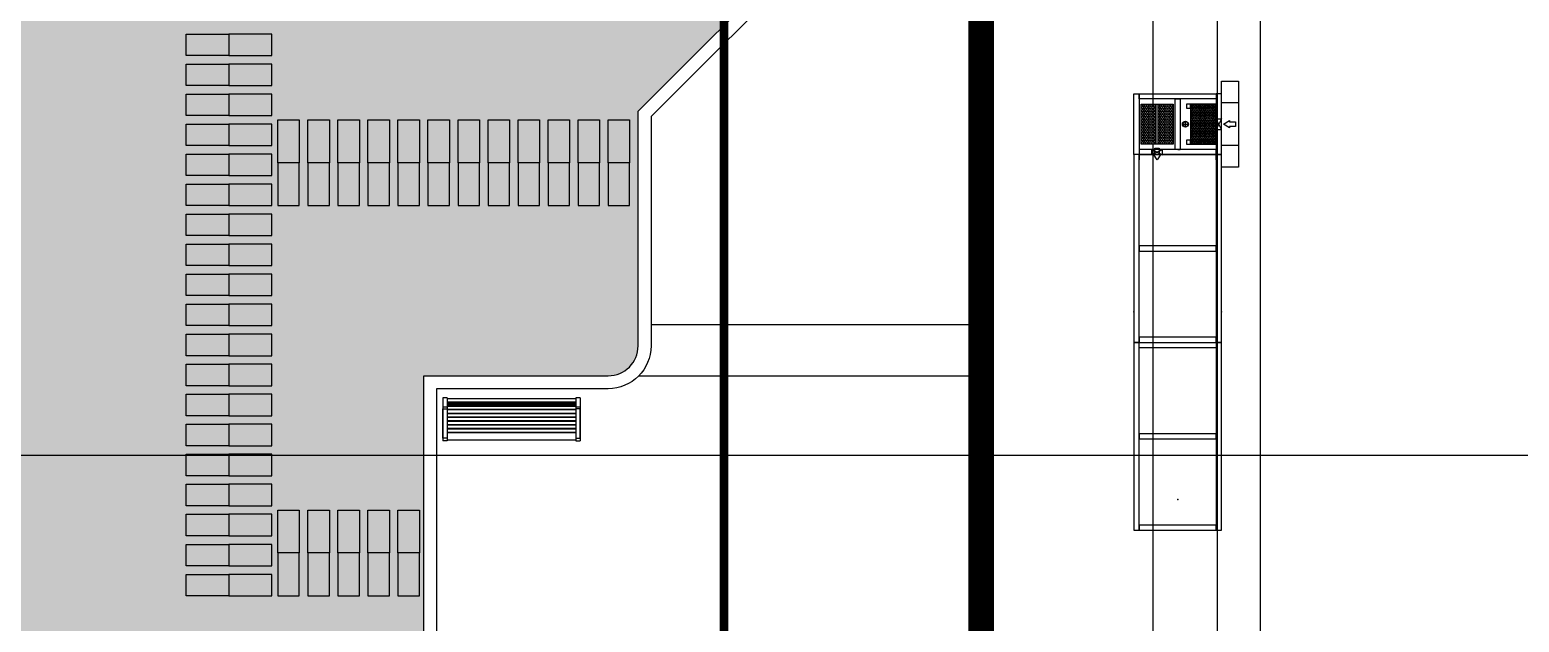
# Model space of a CAD drawing. Header units: millimetres. Extents: x -58335 to 291665, y -66693 to 213307.
# Drawn here: x 193790 to 211154, y -1943 to 4965 of the extents above; entities that cross this region are included whole.
import ezdxf
from ezdxf.xclip import XClip

# ---------------------------------------------------------------- set-up
doc = ezdxf.new("R2010")
doc.units = ezdxf.units.MM
doc.header["$LTSCALE"] = 1000
doc.header["$XCLIPFRAME"] = 0
for name, pattern in [('X-SITE$0$HID', [2.8, 1.8, -1]), ('X-SITE$0$HIDDEN', [0.375, 0.25, -0.125]), ('X-SITE$0$HIDDEN2', [4.75, 3.17, -1.58]), ('X-SITE$0$PHANTOM2', [1.25, 0.625, -0.125, 0.125, -0.125, 0.125, -0.125])]:
    doc.linetypes.add(name, pattern=pattern)
for name, color, linetype in [('X-SITE$0$-MY-계획선', 253, 'Continuous'), ('X-SITE$0$-MY-녹지', 254, 'Continuous'), ('X-SITE$0$-MY-디딤석', 254, 'Continuous'), ('X-SITE$0$-MY-보조선', 253, 'Continuous'), ('X-SITE$0$-MY-시설선', 254, 'Continuous'), ('X-SITE$0$-MY-시설선 wood', 254, 'Continuous'), ('X-SITE$0$-MY-포장선', 254, 'Continuous'), ('X-SITE$0$-보도선', 7, 'Continuous'), ('X-SITE$0$A-BOUNDARY(PLAN)', 2, 'X-SITE$0$PHANTOM2'), ('X-SITE$0$A-전기충전기', 1, 'Continuous'), ('X-SITE$0$식물재배화분', 253, 'Continuous'), ('X-SITE$0$차선계획', 7, 'Continuous')]:
    doc.layers.add(name, color=color, linetype=linetype)
doc.layers.add('X-SITE$0$-변경 블럭 외곽-', color=252, linetype='Continuous', lineweight=0)
for name, color, linetype, plot in [('X-SITE$0$NOPLOT', 193, 'Continuous', False), ('X-SITE$0$건축한계선(3m)', 193, 'Continuous', False), ('X-SITE$0$차량출입불허구간', 193, 'Continuous', False)]:
    doc.layers.add(name, color=color, linetype=linetype, plot=plot)
pattern_1 = [(0, (-29382.50283462077, 14650.24201058148), (317.5, 317.5), [158.75, -476.25]), (90, (-29303.12783462077, 14570.86701058148), (-317.5, 317.5), [158.75, -476.25])]

# ---------------------------------------------------------------- blocks, each defined once
blk = doc.blocks.new('X-SITE$0$JMP-001')
at = {"layer": 'X-SITE$0$-MY-시설선'}
for p, q in [((-750, 493.1631827099482), (-800, 493.1631827099482)), ((-800, 493.1631827099482), (-800, -7)), ((-750, 383.2071722051478), (-800, 383.2071722051478)), ((-750, 493.1631827099482), (-750, -7)), ((800, 493.1631827099482), (750, 493.1631827099482)), ((750, 493.1631827099482), (750, -7)), ((800, 383.2071722051478), (750, 383.2071722051478)), ((800, 493.1631827099482), (800, -7)), ((-750, -7), (-800, -7)), ((750, -7), (800, -7))]:
    blk.add_line(p, q, dxfattribs=at)
at = {"layer": 'X-SITE$0$-MY-시설선 wood'}
for p, q in [((750, 480.3676277521881), (-750, 480.3676277521881)), ((750, 443.8898529635044), (-750, 443.8898529635044)), ((750, 428.6192715769284), (-750, 428.6192715769284)), ((750, 427.2607293156907), (-750, 427.2607293156907)), ((750, 417.1665288311779), (-750, 417.1665288311779)), ((750, 415.7432818086236), (-750, 415.7432818086236)), ((750, 405.4787104555289), (-750, 405.4787104555289)), ((750, 404.2258343015565), (-750, 404.2258343015565)), ((750, 393.96126294852), (-750, 393.96126294852)), ((750, 357), (-750, 357)), ((750, 352.7500000000582), (-750, 352.7500000000582)), ((750, 312.7500000000582), (-750, 312.7500000000582)), ((750, 308.2500000000582), (-750, 308.2500000000582)), ((750, 268.2500000000582), (-750, 268.2500000000582)), ((750, 264.0000000000582), (-750, 264.0000000000582)), ((750, 224.0000000000582), (-750, 224.0000000000582)), ((750, 219.5000000000582), (-750, 219.5000000000582)), ((750, 179.25), (-750, 179.25)), ((750, 175.0000000000582), (-750, 175.0000000000582)), ((750, 135.0000000000582), (-750, 135.0000000000582)), ((750, 130.5000000000582), (-750, 130.5000000000582)), ((750, 90.25), (-750, 90.25)), ((750, 86.00000000005821), (-750, 86.00000000005821)), ((750, 0), (-750, 0))]:
    blk.add_line(p, q, dxfattribs=at)
for points in [[(-800, 364), (-750, 364), (-750, 23), (-800, 23)], [(800, 364), (750, 364), (750, 23), (800, 23)]]:
    blk.add_lwpolyline(points, close=True, dxfattribs=at)
blk = doc.blocks.new('X-SITE$0$240910_L-1F')
at = {"layer": 'X-SITE$0$-MY-녹지'}
h = blk.add_hatch(dxfattribs=at)
h.set_pattern_fill('CROSS', color=256, scale=50, style=2)
h.set_pattern_definition(pattern_1)
edge = h.paths.add_edge_path()
edge.add_line((167849.9999901727, -2045.250321202213), (167849.9999901727, 3516.559218450333))
edge.add_arc((168999.9999901745, 3516.559218449518), 1150.000000001863, 135.0000000659795, 179.9999999999623, ccw=False)
edge.add_line((168186.8271908723, 4329.73201587901), (170751.0407647714, 6893.945595690631))
edge.add_arc((170150.0000000652, 7494.986359004164), 850.0000000018465, 315.0000000663803, 359.9999999998901)
edge.add_line((171000.0000000671, 7494.986359002534), (171000.0000000671, 10430.77279686398))
edge.add_arc((170650.0000000671, 10430.77279686392), 350, 0, 90)
edge.add_line((170650.0000000671, 10780.77279686392), (169000.0000000689, 10780.77279686212))
edge.add_line((169000.0000000689, 10780.77279686218), (169000.0000000671, 15580.77279686212))
edge.add_line((169000.0000000671, 15580.77279686206), (171150.0000000671, 15580.77279686218))
edge.add_arc((171150.0000000671, 15930.77279686229), 350.0000000000582, 270, 360.0000000000381)
edge.add_line((171500.0000000671, 15930.77279686253), (171500.0000000652, 18665.51355378662))
edge.add_line((171500.0000000652, 18665.51355378662), (172500.0000000689, 19665.51355379022))
edge.add_line((172500.0000000689, 19665.51355379022), (172500.0000000671, 33574.84095541324))
edge.add_arc((171500.0000000689, 32018.40271379118), 1849.999999994554, 57.27955663358441, 90.00000000005771)
edge.add_line((171500.0000000671, 33868.40271378588), (163650.0000000652, 33868.40271378588))
edge.add_line((163650.0000000652, 33868.40271378588), (163650.0000000633, -2251.597272845742))
edge.add_line((163650.0000000633, -2251.597272845684), (118350.0000001322, -2251.597290234524))
edge.add_line((118350.0000001322, -2251.59729023464), (118350.0000001322, 24610.80932819628))
edge.add_arc((118000.000000136, 24610.80932819465), 349.9999999962747, 2.763329881870508e-10, 134.565623902485)
edge.add_line((117754.3959953226, 24860.16584569082), (112674.6008184161, 19856.81541557255))
edge.add_arc((113271.0676872544, 19251.23530164233), 850.0000000055875, 134.5656239022481, 179.9999999998156)
edge.add_line((112421.0676872488, 19251.23530164507), (112421.0676872488, -3601.591300041124))
edge.add_arc((113271.0676872414, -3601.591300041066), 849.9999999925494, 180.0000000000039, 270.0000000005022)
edge.add_line((113271.0676872488, -4451.591300033731), (115271.080086479, -4451.591300047643))
edge.add_line((115271.080086479, -4451.591300047585), (117627.5251160022, -6101.591873097292))
edge.add_line((117627.5251160022, -6101.591873097233), (164145.7328050565, -6101.597916355706))
edge.add_line((164145.7328050565, -6101.597916355822), (167601.0406569857, -2646.291182405141))
edge.add_arc((166999.9999901876, -2045.250321207102), 849.9999999851059, 314.9999907341662, 360.0000000003335)
h = blk.add_hatch(dxfattribs=at)
h.set_pattern_fill('CROSS', color=256, scale=50, style=2)
h.set_pattern_definition(pattern_1)
edge = h.paths.add_edge_path()
edge.add_line((167849.9999901727, -2045.250321202213), (167849.9999901727, 3516.559218450333))
edge.add_arc((168999.9999901745, 3516.559218449518), 1150.000000001863, 135.0000000659795, 179.9999999999623, ccw=False)
edge.add_line((168186.8271908723, 4329.73201587901), (170751.0407647714, 6893.945595690631))
edge.add_arc((170150.0000000652, 7494.986359004164), 850.0000000018465, 315.0000000663803, 359.9999999998901)
edge.add_line((171000.0000000671, 7494.986359002534), (171000.0000000671, 10430.77279686398))
edge.add_arc((170650.0000000671, 10430.77279686392), 350, 0, 90)
edge.add_line((170650.0000000671, 10780.77279686392), (169000.0000000689, 10780.77279686212))
edge.add_line((169000.0000000689, 10780.77279686218), (169000.0000000671, 15580.77279686212))
edge.add_line((169000.0000000671, 15580.77279686206), (171150.0000000671, 15580.77279686218))
edge.add_arc((171150.0000000671, 15930.77279686229), 350.0000000000582, 270, 360.0000000000381)
edge.add_line((171500.0000000671, 15930.77279686253), (171500.0000000652, 18665.51355378662))
edge.add_line((171500.0000000652, 18665.51355378662), (172500.0000000689, 19665.51355379022))
edge.add_line((172500.0000000689, 19665.51355379022), (172500.0000000671, 33574.84095541324))
edge.add_arc((171500.0000000689, 32018.40271379118), 1849.999999994554, 57.27955663358441, 90.00000000005771)
edge.add_line((171500.0000000671, 33868.40271378588), (163650.0000000652, 33868.40271378588))
edge.add_line((163650.0000000652, 33868.40271378588), (163650.0000000633, -2251.597272845742))
edge.add_line((163650.0000000633, -2251.597272845684), (118350.0000001322, -2251.597290234524))
edge.add_line((118350.0000001322, -2251.59729023464), (118350.0000001322, 24610.80932819628))
edge.add_arc((118000.000000136, 24610.80932819465), 349.9999999962747, 2.763329881870508e-10, 134.565623902485)
edge.add_line((117754.3959953226, 24860.16584569082), (112674.6008184161, 19856.81541557255))
edge.add_arc((113271.0676872544, 19251.23530164233), 850.0000000055875, 134.5656239022481, 179.9999999998156)
edge.add_line((112421.0676872488, 19251.23530164507), (112421.0676872488, -3601.591300041124))
edge.add_arc((113271.0676872414, -3601.591300041066), 849.9999999925494, 180.0000000000039, 270.0000000005022)
edge.add_line((113271.0676872488, -4451.591300033731), (115271.080086479, -4451.591300047643))
edge.add_line((115271.080086479, -4451.591300047585), (117627.5251160022, -6101.591873097292))
edge.add_line((117627.5251160022, -6101.591873097233), (164145.7328050565, -6101.597916355706))
edge.add_line((164145.7328050565, -6101.597916355822), (167601.0406569857, -2646.291182405141))
edge.add_arc((166999.9999901876, -2045.250321207102), 849.9999999851059, 314.9999907341662, 360.0000000003335)
at = {"layer": 'X-SITE$0$-MY-계획선'}
blk.add_lwpolyline([(173500.0000000671, 20453.38151943067), (171650.0000000671, 18603.38151943067), (171650.0000000671, 15930.77279686206, -0.414213562373095), (171150.0000000671, 15430.77279686206), (169150.0000000671, 15430.77279686206), (169150.0000000671, 10930.77279686206), (170650.0000000671, 10930.77279686206, -0.4142135623730951), (171150.0000000671, 10430.77279686206), (171150.0000000671, 7494.986357813817)], format="xyb", dxfattribs=at)
blk.add_lwpolyline([(173500.0000000671, 20453.38151943067), (171650.0000000671, 18603.38151943067), (171650.0000000671, 15930.77279686206, -0.414213562373095), (171150.0000000671, 15430.77279686206), (169150.0000000671, 15430.77279686206), (169150.0000000671, 10930.77279686206), (170650.0000000671, 10930.77279686206, -0.4142135623730951), (171150.0000000671, 10430.77279686206), (171150.0000000671, 7494.986357813817)], format="xyb", dxfattribs=at)
at = {"layer": 'X-SITE$0$-MY-디딤석'}
for points in [[(166229.665495187, 19565.51355378749), (166729.665495187, 19565.51355378749), (166729.665495187, 19315.51355378749), (166229.665495187, 19315.51355378749)], [(166229.665495187, 19565.51355378749), (166729.665495187, 19565.51355378749), (166729.665495187, 19315.51355378749), (166229.665495187, 19315.51355378749)], [(167229.665495187, 19565.51355378749), (166729.665495187, 19565.51355378749), (166729.665495187, 19315.51355378749), (167229.665495187, 19315.51355378749)], [(167229.665495187, 19565.51355378749), (166729.665495187, 19565.51355378749), (166729.665495187, 19315.51355378749), (167229.665495187, 19315.51355378749)], [(166229.665495187, 19215.51355378749), (166729.665495187, 19215.51355378749), (166729.665495187, 18965.51355378749), (166229.665495187, 18965.51355378749)], [(166229.665495187, 19215.51355378749), (166729.665495187, 19215.51355378749), (166729.665495187, 18965.51355378749), (166229.665495187, 18965.51355378749)], [(167229.665495187, 19215.51355378749), (166729.665495187, 19215.51355378749), (166729.665495187, 18965.51355378749), (167229.665495187, 18965.51355378749)], [(167229.665495187, 19215.51355378749), (166729.665495187, 19215.51355378749), (166729.665495187, 18965.51355378749), (167229.665495187, 18965.51355378749)], [(166229.665495187, 18865.51355378749), (166729.665495187, 18865.51355378749), (166729.665495187, 18615.51355378749), (166229.665495187, 18615.51355378749)], [(166229.665495187, 18865.51355378749), (166729.665495187, 18865.51355378749), (166729.665495187, 18615.51355378749), (166229.665495187, 18615.51355378749)], [(167229.665495187, 18865.51355378749), (166729.665495187, 18865.51355378749), (166729.665495187, 18615.51355378749), (167229.665495187, 18615.51355378749)], [(167229.665495187, 18865.51355378749), (166729.665495187, 18865.51355378749), (166729.665495187, 18615.51355378749), (167229.665495187, 18615.51355378749)], [(166229.665495187, 18515.51355378749), (166729.665495187, 18515.51355378749), (166729.665495187, 18265.51355378749), (166229.665495187, 18265.51355378749)], [(166229.665495187, 18515.51355378749), (166729.665495187, 18515.51355378749), (166729.665495187, 18265.51355378749), (166229.665495187, 18265.51355378749)], [(167229.665495187, 18515.51355378749), (166729.665495187, 18515.51355378749), (166729.665495187, 18265.51355378749), (167229.665495187, 18265.51355378749)], [(167229.665495187, 18515.51355378749), (166729.665495187, 18515.51355378749), (166729.665495187, 18265.51355378749), (167229.665495187, 18265.51355378749)], [(167550.0000000671, 18565.51355378749), (167550.0000000671, 18065.51355378749), (167300.0000000671, 18065.51355378749), (167300.0000000671, 18565.51355378749)], [(167550.0000000671, 18565.51355378749), (167550.0000000671, 18065.51355378749), (167300.0000000671, 18065.51355378749), (167300.0000000671, 18565.51355378749)], [(167900.0000000671, 18565.51355378749), (167900.0000000671, 18065.51355378749), (167650.0000000671, 18065.51355378749), (167650.0000000671, 18565.51355378749)], [(167900.0000000671, 18565.51355378749), (167900.0000000671, 18065.51355378749), (167650.0000000671, 18065.51355378749), (167650.0000000671, 18565.51355378749)], [(168250.0000000671, 18565.51355378749), (168250.0000000671, 18065.51355378749), (168000.0000000671, 18065.51355378749), (168000.0000000671, 18565.51355378749)], [(168250.0000000671, 18565.51355378749), (168250.0000000671, 18065.51355378749), (168000.0000000671, 18065.51355378749), (168000.0000000671, 18565.51355378749)], [(168600.0000000671, 18565.51355378749), (168600.0000000671, 18065.51355378749), (168350.0000000671, 18065.51355378749), (168350.0000000671, 18565.51355378749)], [(168600.0000000671, 18565.51355378749), (168600.0000000671, 18065.51355378749), (168350.0000000671, 18065.51355378749), (168350.0000000671, 18565.51355378749)], [(168950.0000000671, 18565.51355378749), (168950.0000000671, 18065.51355378749), (168700.0000000671, 18065.51355378749), (168700.0000000671, 18565.51355378749)], [(168950.0000000671, 18565.51355378749), (168950.0000000671, 18065.51355378749), (168700.0000000671, 18065.51355378749), (168700.0000000671, 18565.51355378749)], [(169300.0000000671, 18565.51355378749), (169300.0000000671, 18065.51355378749), (169050.0000000671, 18065.51355378749), (169050.0000000671, 18565.51355378749)], [(169300.0000000671, 18565.51355378749), (169300.0000000671, 18065.51355378749), (169050.0000000671, 18065.51355378749), (169050.0000000671, 18565.51355378749)], [(169650.0000000671, 18565.51355378749), (169650.0000000671, 18065.51355378749), (169400.0000000671, 18065.51355378749), (169400.0000000671, 18565.51355378749)], [(169650.0000000671, 18565.51355378749), (169650.0000000671, 18065.51355378749), (169400.0000000671, 18065.51355378749), (169400.0000000671, 18565.51355378749)], [(170000.0000000671, 18565.51355378749), (170000.0000000671, 18065.51355378749), (169750.0000000671, 18065.51355378749), (169750.0000000671, 18565.51355378749)], [(170000.0000000671, 18565.51355378749), (170000.0000000671, 18065.51355378749), (169750.0000000671, 18065.51355378749), (169750.0000000671, 18565.51355378749)], [(170350.0000000671, 18565.51355378749), (170350.0000000671, 18065.51355378749), (170100.0000000671, 18065.51355378749), (170100.0000000671, 18565.51355378749)], [(170350.0000000671, 18565.51355378749), (170350.0000000671, 18065.51355378749), (170100.0000000671, 18065.51355378749), (170100.0000000671, 18565.51355378749)], [(170700.0000000671, 18565.51355378749), (170700.0000000671, 18065.51355378749), (170450.0000000671, 18065.51355378749), (170450.0000000671, 18565.51355378749)], [(170700.0000000671, 18565.51355378749), (170700.0000000671, 18065.51355378749), (170450.0000000671, 18065.51355378749), (170450.0000000671, 18565.51355378749)], [(171050.0000000671, 18565.51355378749), (171050.0000000671, 18065.51355378749), (170800.0000000671, 18065.51355378749), (170800.0000000671, 18565.51355378749)], [(171050.0000000671, 18565.51355378749), (171050.0000000671, 18065.51355378749), (170800.0000000671, 18065.51355378749), (170800.0000000671, 18565.51355378749)], [(171400.0000000671, 18565.51355378749), (171400.0000000671, 18065.51355378749), (171150.0000000671, 18065.51355378749), (171150.0000000671, 18565.51355378749)], [(171400.0000000671, 18565.51355378749), (171400.0000000671, 18065.51355378749), (171150.0000000671, 18065.51355378749), (171150.0000000671, 18565.51355378749)], [(166229.665495187, 18165.51355378749), (166729.665495187, 18165.51355378749), (166729.665495187, 17915.51355378749), (166229.665495187, 17915.51355378749)], [(166229.665495187, 18165.51355378749), (166729.665495187, 18165.51355378749), (166729.665495187, 17915.51355378749), (166229.665495187, 17915.51355378749)], [(167229.665495187, 18165.51355378749), (166729.665495187, 18165.51355378749), (166729.665495187, 17915.51355378749), (167229.665495187, 17915.51355378749)], [(167229.665495187, 18165.51355378749), (166729.665495187, 18165.51355378749), (166729.665495187, 17915.51355378749), (167229.665495187, 17915.51355378749)], [(167550.0000000671, 17565.51355378749), (167550.0000000671, 18065.51355378749), (167300.0000000671, 18065.51355378749), (167300.0000000671, 17565.51355378749)], [(167550.0000000671, 17565.51355378749), (167550.0000000671, 18065.51355378749), (167300.0000000671, 18065.51355378749), (167300.0000000671, 17565.51355378749)], [(167900.0000000671, 17565.51355378749), (167900.0000000671, 18065.51355378749), (167650.0000000671, 18065.51355378749), (167650.0000000671, 17565.51355378749)], [(167900.0000000671, 17565.51355378749), (167900.0000000671, 18065.51355378749), (167650.0000000671, 18065.51355378749), (167650.0000000671, 17565.51355378749)], [(168250.0000000671, 17565.51355378749), (168250.0000000671, 18065.51355378749), (168000.0000000671, 18065.51355378749), (168000.0000000671, 17565.51355378749)], [(168250.0000000671, 17565.51355378749), (168250.0000000671, 18065.51355378749), (168000.0000000671, 18065.51355378749), (168000.0000000671, 17565.51355378749)], [(168600.0000000671, 17565.51355378749), (168600.0000000671, 18065.51355378749), (168350.0000000671, 18065.51355378749), (168350.0000000671, 17565.51355378749)], [(168600.0000000671, 17565.51355378749), (168600.0000000671, 18065.51355378749), (168350.0000000671, 18065.51355378749), (168350.0000000671, 17565.51355378749)], [(168950.0000000671, 17565.51355378749), (168950.0000000671, 18065.51355378749), (168700.0000000671, 18065.51355378749), (168700.0000000671, 17565.51355378749)], [(168950.0000000671, 17565.51355378749), (168950.0000000671, 18065.51355378749), (168700.0000000671, 18065.51355378749), (168700.0000000671, 17565.51355378749)], [(169300.0000000671, 17565.51355378749), (169300.0000000671, 18065.51355378749), (169050.0000000671, 18065.51355378749), (169050.0000000671, 17565.51355378749)], [(169300.0000000671, 17565.51355378749), (169300.0000000671, 18065.51355378749), (169050.0000000671, 18065.51355378749), (169050.0000000671, 17565.51355378749)], [(169650.0000000671, 17565.51355378749), (169650.0000000671, 18065.51355378749), (169400.0000000671, 18065.51355378749), (169400.0000000671, 17565.51355378749)], [(169650.0000000671, 17565.51355378749), (169650.0000000671, 18065.51355378749), (169400.0000000671, 18065.51355378749), (169400.0000000671, 17565.51355378749)], [(170000.0000000671, 17565.51355378749), (170000.0000000671, 18065.51355378749), (169750.0000000671, 18065.51355378749), (169750.0000000671, 17565.51355378749)], [(170000.0000000671, 17565.51355378749), (170000.0000000671, 18065.51355378749), (169750.0000000671, 18065.51355378749), (169750.0000000671, 17565.51355378749)], [(170350.0000000671, 17565.51355378749), (170350.0000000671, 18065.51355378749), (170100.0000000671, 18065.51355378749), (170100.0000000671, 17565.51355378749)], [(170350.0000000671, 17565.51355378749), (170350.0000000671, 18065.51355378749), (170100.0000000671, 18065.51355378749), (170100.0000000671, 17565.51355378749)], [(170700.0000000671, 17565.51355378749), (170700.0000000671, 18065.51355378749), (170450.0000000671, 18065.51355378749), (170450.0000000671, 17565.51355378749)], [(170700.0000000671, 17565.51355378749), (170700.0000000671, 18065.51355378749), (170450.0000000671, 18065.51355378749), (170450.0000000671, 17565.51355378749)], [(171050.0000000671, 17565.51355378749), (171050.0000000671, 18065.51355378749), (170800.0000000671, 18065.51355378749), (170800.0000000671, 17565.51355378749)], [(171050.0000000671, 17565.51355378749), (171050.0000000671, 18065.51355378749), (170800.0000000671, 18065.51355378749), (170800.0000000671, 17565.51355378749)], [(171400.0000000671, 17565.51355378749), (171400.0000000671, 18065.51355378749), (171150.0000000671, 18065.51355378749), (171150.0000000671, 17565.51355378749)], [(171400.0000000671, 17565.51355378749), (171400.0000000671, 18065.51355378749), (171150.0000000671, 18065.51355378749), (171150.0000000671, 17565.51355378749)], [(166229.665495187, 17815.51355378749), (166729.665495187, 17815.51355378749), (166729.665495187, 17565.51355378749), (166229.665495187, 17565.51355378749)], [(166229.665495187, 17815.51355378749), (166729.665495187, 17815.51355378749), (166729.665495187, 17565.51355378749), (166229.665495187, 17565.51355378749)], [(167229.665495187, 17815.51355378749), (166729.665495187, 17815.51355378749), (166729.665495187, 17565.51355378749), (167229.665495187, 17565.51355378749)], [(167229.665495187, 17815.51355378749), (166729.665495187, 17815.51355378749), (166729.665495187, 17565.51355378749), (167229.665495187, 17565.51355378749)], [(166229.665495187, 17465.51355378749), (166729.665495187, 17465.51355378749), (166729.665495187, 17215.51355378749), (166229.665495187, 17215.51355378749)], [(166229.665495187, 17465.51355378749), (166729.665495187, 17465.51355378749), (166729.665495187, 17215.51355378749), (166229.665495187, 17215.51355378749)], [(167229.665495187, 17465.51355378749), (166729.665495187, 17465.51355378749), (166729.665495187, 17215.51355378749), (167229.665495187, 17215.51355378749)], [(167229.665495187, 17465.51355378749), (166729.665495187, 17465.51355378749), (166729.665495187, 17215.51355378749), (167229.665495187, 17215.51355378749)], [(166229.665495187, 17115.51355378749), (166729.665495187, 17115.51355378749), (166729.665495187, 16865.51355378749), (166229.665495187, 16865.51355378749)], [(166229.665495187, 17115.51355378749), (166729.665495187, 17115.51355378749), (166729.665495187, 16865.51355378749), (166229.665495187, 16865.51355378749)], [(167229.665495187, 17115.51355378749), (166729.665495187, 17115.51355378749), (166729.665495187, 16865.51355378749), (167229.665495187, 16865.51355378749)], [(167229.665495187, 17115.51355378749), (166729.665495187, 17115.51355378749), (166729.665495187, 16865.51355378749), (167229.665495187, 16865.51355378749)], [(166229.665495187, 16765.51355378749), (166729.665495187, 16765.51355378749), (166729.665495187, 16515.51355378749), (166229.665495187, 16515.51355378749)], [(166229.665495187, 16765.51355378749), (166729.665495187, 16765.51355378749), (166729.665495187, 16515.51355378749), (166229.665495187, 16515.51355378749)], [(167229.665495187, 16765.51355378749), (166729.665495187, 16765.51355378749), (166729.665495187, 16515.51355378749), (167229.665495187, 16515.51355378749)], [(167229.665495187, 16765.51355378749), (166729.665495187, 16765.51355378749), (166729.665495187, 16515.51355378749), (167229.665495187, 16515.51355378749)], [(166229.665495187, 16415.51355378749), (166729.665495187, 16415.51355378749), (166729.665495187, 16165.51355378749), (166229.665495187, 16165.51355378749)], [(166229.665495187, 16415.51355378749), (166729.665495187, 16415.51355378749), (166729.665495187, 16165.51355378749), (166229.665495187, 16165.51355378749)], [(167229.665495187, 16415.51355378749), (166729.665495187, 16415.51355378749), (166729.665495187, 16165.51355378749), (167229.665495187, 16165.51355378749)], [(167229.665495187, 16415.51355378749), (166729.665495187, 16415.51355378749), (166729.665495187, 16165.51355378749), (167229.665495187, 16165.51355378749)], [(166229.665495187, 16065.51355378749), (166729.665495187, 16065.51355378749), (166729.665495187, 15815.51355378749), (166229.665495187, 15815.51355378749)], [(166229.665495187, 16065.51355378749), (166729.665495187, 16065.51355378749), (166729.665495187, 15815.51355378749), (166229.665495187, 15815.51355378749)], [(167229.665495187, 16065.51355378749), (166729.665495187, 16065.51355378749), (166729.665495187, 15815.51355378749), (167229.665495187, 15815.51355378749)], [(167229.665495187, 16065.51355378749), (166729.665495187, 16065.51355378749), (166729.665495187, 15815.51355378749), (167229.665495187, 15815.51355378749)], [(166229.665495187, 15715.51355378749), (166729.665495187, 15715.51355378749), (166729.665495187, 15465.51355378749), (166229.665495187, 15465.51355378749)], [(166229.665495187, 15715.51355378749), (166729.665495187, 15715.51355378749), (166729.665495187, 15465.51355378749), (166229.665495187, 15465.51355378749)], [(167229.665495187, 15715.51355378749), (166729.665495187, 15715.51355378749), (166729.665495187, 15465.51355378749), (167229.665495187, 15465.51355378749)], [(167229.665495187, 15715.51355378749), (166729.665495187, 15715.51355378749), (166729.665495187, 15465.51355378749), (167229.665495187, 15465.51355378749)], [(166229.665495187, 15365.51355378749), (166729.665495187, 15365.51355378749), (166729.665495187, 15115.51355378749), (166229.665495187, 15115.51355378749)], [(166229.665495187, 15365.51355378749), (166729.665495187, 15365.51355378749), (166729.665495187, 15115.51355378749), (166229.665495187, 15115.51355378749)], [(167229.665495187, 15365.51355378749), (166729.665495187, 15365.51355378749), (166729.665495187, 15115.51355378749), (167229.665495187, 15115.51355378749)], [(167229.665495187, 15365.51355378749), (166729.665495187, 15365.51355378749), (166729.665495187, 15115.51355378749), (167229.665495187, 15115.51355378749)], [(166229.665495187, 15015.51355378749), (166729.665495187, 15015.51355378749), (166729.665495187, 14765.51355378749), (166229.665495187, 14765.51355378749)], [(166229.665495187, 15015.51355378749), (166729.665495187, 15015.51355378749), (166729.665495187, 14765.51355378749), (166229.665495187, 14765.51355378749)], [(167229.665495187, 15015.51355378749), (166729.665495187, 15015.51355378749), (166729.665495187, 14765.51355378749), (167229.665495187, 14765.51355378749)], [(167229.665495187, 15015.51355378749), (166729.665495187, 15015.51355378749), (166729.665495187, 14765.51355378749), (167229.665495187, 14765.51355378749)], [(166229.665495187, 14665.51355378749), (166729.665495187, 14665.51355378749), (166729.665495187, 14415.51355378749), (166229.665495187, 14415.51355378749)], [(166229.665495187, 14665.51355378749), (166729.665495187, 14665.51355378749), (166729.665495187, 14415.51355378749), (166229.665495187, 14415.51355378749)], [(167229.665495187, 14665.51355378749), (166729.665495187, 14665.51355378749), (166729.665495187, 14415.51355378749), (167229.665495187, 14415.51355378749)], [(167229.665495187, 14665.51355378749), (166729.665495187, 14665.51355378749), (166729.665495187, 14415.51355378749), (167229.665495187, 14415.51355378749)], [(166229.665495187, 14315.51355378749), (166729.665495187, 14315.51355378749), (166729.665495187, 14065.51355378749), (166229.665495187, 14065.51355378749)], [(166229.665495187, 14315.51355378749), (166729.665495187, 14315.51355378749), (166729.665495187, 14065.51355378749), (166229.665495187, 14065.51355378749)], [(167229.665495187, 14315.51355378749), (166729.665495187, 14315.51355378749), (166729.665495187, 14065.51355378749), (167229.665495187, 14065.51355378749)], [(167229.665495187, 14315.51355378749), (166729.665495187, 14315.51355378749), (166729.665495187, 14065.51355378749), (167229.665495187, 14065.51355378749)], [(166229.665495187, 13965.51355378749), (166729.665495187, 13965.51355378749), (166729.665495187, 13715.51355378749), (166229.665495187, 13715.51355378749)], [(166229.665495187, 13965.51355378749), (166729.665495187, 13965.51355378749), (166729.665495187, 13715.51355378749), (166229.665495187, 13715.51355378749)], [(167229.665495187, 13965.51355378749), (166729.665495187, 13965.51355378749), (166729.665495187, 13715.51355378749), (167229.665495187, 13715.51355378749)], [(167229.665495187, 13965.51355378749), (166729.665495187, 13965.51355378749), (166729.665495187, 13715.51355378749), (167229.665495187, 13715.51355378749)], [(167550.0000000671, 14015.51355378749), (167550.0000000671, 13515.51355378749), (167300.0000000671, 13515.51355378749), (167300.0000000671, 14015.51355378749)], [(167550.0000000671, 14015.51355378749), (167550.0000000671, 13515.51355378749), (167300.0000000671, 13515.51355378749), (167300.0000000671, 14015.51355378749)], [(167900.0000000671, 14015.51355378749), (167900.0000000671, 13515.51355378749), (167650.0000000671, 13515.51355378749), (167650.0000000671, 14015.51355378749)], [(167900.0000000671, 14015.51355378749), (167900.0000000671, 13515.51355378749), (167650.0000000671, 13515.51355378749), (167650.0000000671, 14015.51355378749)], [(168250.0000000671, 14015.51355378749), (168250.0000000671, 13515.51355378749), (168000.0000000671, 13515.51355378749), (168000.0000000671, 14015.51355378749)], [(168250.0000000671, 14015.51355378749), (168250.0000000671, 13515.51355378749), (168000.0000000671, 13515.51355378749), (168000.0000000671, 14015.51355378749)], [(168600.0000000671, 14015.51355378749), (168600.0000000671, 13515.51355378749), (168350.0000000671, 13515.51355378749), (168350.0000000671, 14015.51355378749)], [(168600.0000000671, 14015.51355378749), (168600.0000000671, 13515.51355378749), (168350.0000000671, 13515.51355378749), (168350.0000000671, 14015.51355378749)], [(168950.0000000671, 14015.51355378749), (168950.0000000671, 13515.51355378749), (168700.0000000671, 13515.51355378749), (168700.0000000671, 14015.51355378749)], [(168950.0000000671, 14015.51355378749), (168950.0000000671, 13515.51355378749), (168700.0000000671, 13515.51355378749), (168700.0000000671, 14015.51355378749)], [(166229.665495187, 13615.51355378749), (166729.665495187, 13615.51355378749), (166729.665495187, 13365.51355378749), (166229.665495187, 13365.51355378749)], [(166229.665495187, 13615.51355378749), (166729.665495187, 13615.51355378749), (166729.665495187, 13365.51355378749), (166229.665495187, 13365.51355378749)], [(167229.665495187, 13615.51355378749), (166729.665495187, 13615.51355378749), (166729.665495187, 13365.51355378749), (167229.665495187, 13365.51355378749)], [(167229.665495187, 13615.51355378749), (166729.665495187, 13615.51355378749), (166729.665495187, 13365.51355378749), (167229.665495187, 13365.51355378749)], [(167550.0000000671, 13015.51355378749), (167550.0000000671, 13515.51355378749), (167300.0000000671, 13515.51355378749), (167300.0000000671, 13015.51355378749)], [(167550.0000000671, 13015.51355378749), (167550.0000000671, 13515.51355378749), (167300.0000000671, 13515.51355378749), (167300.0000000671, 13015.51355378749)], [(167900.0000000671, 13015.51355378749), (167900.0000000671, 13515.51355378749), (167650.0000000671, 13515.51355378749), (167650.0000000671, 13015.51355378749)], [(167900.0000000671, 13015.51355378749), (167900.0000000671, 13515.51355378749), (167650.0000000671, 13515.51355378749), (167650.0000000671, 13015.51355378749)], [(168250.0000000671, 13015.51355378749), (168250.0000000671, 13515.51355378749), (168000.0000000671, 13515.51355378749), (168000.0000000671, 13015.51355378749)], [(168250.0000000671, 13015.51355378749), (168250.0000000671, 13515.51355378749), (168000.0000000671, 13515.51355378749), (168000.0000000671, 13015.51355378749)], [(168600.0000000671, 13015.51355378749), (168600.0000000671, 13515.51355378749), (168350.0000000671, 13515.51355378749), (168350.0000000671, 13015.51355378749)], [(168600.0000000671, 13015.51355378749), (168600.0000000671, 13515.51355378749), (168350.0000000671, 13515.51355378749), (168350.0000000671, 13015.51355378749)], [(168950.0000000671, 13015.51355378749), (168950.0000000671, 13515.51355378749), (168700.0000000671, 13515.51355378749), (168700.0000000671, 13015.51355378749)], [(168950.0000000671, 13015.51355378749), (168950.0000000671, 13515.51355378749), (168700.0000000671, 13515.51355378749), (168700.0000000671, 13015.51355378749)], [(166229.665495187, 13265.51355378749), (166729.665495187, 13265.51355378749), (166729.665495187, 13015.51355378749), (166229.665495187, 13015.51355378749)], [(166229.665495187, 13265.51355378749), (166729.665495187, 13265.51355378749), (166729.665495187, 13015.51355378749), (166229.665495187, 13015.51355378749)], [(167229.665495187, 13265.51355378749), (166729.665495187, 13265.51355378749), (166729.665495187, 13015.51355378749), (167229.665495187, 13015.51355378749)], [(167229.665495187, 13265.51355378749), (166729.665495187, 13265.51355378749), (166729.665495187, 13015.51355378749), (167229.665495187, 13015.51355378749)]]:
    blk.add_lwpolyline(points, close=True, dxfattribs=at)
at = {"layer": 'X-SITE$0$-MY-보조선'}
blk.add_lwpolyline([(171000.0000000671, 7494.986359003), (171000.0000000671, 10430.77279686206, 0.4142135623730951), (170650.0000000671, 10780.77279686206), (169000.0000000671, 10780.77279686206), (169000.0000000671, 15580.77279686206), (171150.0000000671, 15580.77279686206, 0.414213562373095), (171500.0000000671, 15930.77279686206), (171500.0000000671, 18665.51355378749), (173350.0000000671, 20515.51355378749)], format="xyb", dxfattribs=at)
blk.add_lwpolyline([(171000.0000000671, 7494.986359003), (171000.0000000671, 10430.77279686206, 0.4142135623730951), (170650.0000000671, 10780.77279686206), (169000.0000000671, 10780.77279686206), (169000.0000000671, 15580.77279686206), (171150.0000000671, 15580.77279686206, 0.414213562373095), (171500.0000000671, 15930.77279686206), (171500.0000000671, 18665.51355378749), (173350.0000000671, 20515.51355378749)], format="xyb", dxfattribs=at)
at = {"layer": 'X-SITE$0$-MY-포장선'}
for points in [[(171650.0000000671, 16180.77279686206), (175500.0000000671, 16180.77279686206)], [(171650.0000000671, 16180.77279686206), (175500.0000000671, 16180.77279686206)], [(171507.0714214947, 15580.77279686206), (175500.0000000671, 15580.77279686206)], [(171507.0714214947, 15580.77279686206), (175500.0000000671, 15580.77279686206)]]:
    blk.add_lwpolyline(points, dxfattribs=at)
at = {"layer": 'X-SITE$0$-MY-시설선'}
blk.add_blockref('X-SITE$0$JMP-001', (170022.793379223, 14829.92517343792), dxfattribs=at)
blk.add_blockref('X-SITE$0$JMP-001', (170022.793379223, 14829.92517343792), dxfattribs=at)
blk = doc.blocks.new('X-SITE$0$A$C58c92af8')
at = {"layer": 'X-SITE$0$-보도선'}
blk.add_line((497735.8791022711, 454905.5989125546), (497735.8791022711, 292098.7584458466), dxfattribs=at)
at = {"layer": 'X-SITE$0$-보도선', "color": 252}
blk.add_lwpolyline([(385956.9467893485, 466905.6118857125), (485735.8806710914, 466905.598922435, -0.4142135243203967), (497735.8791127875, 454905.598922435), (497735.8791127875, 292098.7584557568, -0.414213600425583), (485735.8775525764, 280098.7584557568), (431756.9467893708, 280098.7654686588)], format="xyb", dxfattribs=at)
at = {"layer": 'X-SITE$0$NOPLOT', "color": 251, "lineweight": 0}
blk.add_lwpolyline([(487914.811434336, 282848.7581726347), (494985.8791127875, 289919.8236322437), (494985.8791127875, 457084.5287441348), (487914.811434336, 464155.5986393427), (324556.9467893317, 464155.6198627686), (317485.8791127875, 457084.5531041061), (317485.8791127875, 289919.8479907249), (324556.9467893317, 282848.7793947791)], close=True, dxfattribs=at)
at = {"layer": 'X-SITE$0$차선계획', "color": 252}
blk.add_lwpolyline([(385949.1497845547, 467405.6118867834), (485985.8807054237, 467405.59889001, -0.4142135243205553), (498235.8791127875, 455155.5988901292), (498235.8791127875, 291848.7584233319, -0.4142136004256356), (485985.8775220588, 279598.7584233319), (431756.9467720101, 279598.7654687152)], format="xyb", dxfattribs=at)
blk = doc.blocks.new('X-SITE$0$A$Cae67b6b8')
blk.add_lwpolyline([(172428.9323234558, -142306.9077450037), (172428.9323234558, -175064.2645401955), (164186.2921123505, -183306.9073352814), (131428.9330043793, -183306.913628459)])
blk = doc.blocks.new('X-SITE$0$s2')
at = {"layer": 'X-SITE$0$식물재배화분'}
h = blk.add_hatch(dxfattribs=at)
h.set_pattern_fill('HEX', color=8, scale=0.05, style=0)
h.set_pattern_definition([(180, (0.9305398834403604, -0.2600000469537918), (0, -0.01082531755), [0.00625, -0.0125]), (299.9999999999999, (0.9305398834403604, -0.2600000469537918), (0.00937500000233352, 0.005412658774999998), [0.006249999999999994, -0.01249999999999999]), (240, (0.9242898834636435, -0.2600000469537918), (0.00937500000233352, -0.005412658775000002), [0.00625, -0.0125])])
h.paths.add_polyline_path([(-0.2339599999831989, -0.2610000000277068), (-0.2339599999831989, -0.5590000000083819), (0.2340400000102818, -0.5590000000083819), (0.2340400000102818, -0.2610000000277068)])
h = blk.add_hatch(dxfattribs=at)
h.set_pattern_fill('HONEY', color=8, scale=0.1, style=0)
h.set_pattern_definition([(180, (256.3492690573912, -34.99378920378513), (-0.01875, -0.0108253175), [0.0125, -0.025]), (299.9999999999999, (256.3492690573912, -34.99378920378513), (0.01874999995903225, -0.01082531757095823), [0.01249999999999999, -0.02499999999999997]), (240, (256.3492690573912, -34.99378920378513), (-4.096775330677789e-11, -0.02165063507095822), [-0.025, 0.0125])])
h.paths.add_polyline_path([(0.2350399999413639, -0.9394711538625415), (0.2350399999413639, -0.7619711538718548), (-0.2349600000306964, -0.7619711538718548), (-0.2349600000306964, -0.9394711538625415)])
h = blk.add_hatch(dxfattribs=at)
h.set_pattern_fill('HONEY', color=8, scale=0.1, style=0)
h.set_pattern_definition([(180, (256.3492690573912, -35.19128920379444), (-0.01875, -0.0108253175), [0.0125, -0.025]), (299.9999999999999, (256.3492690573912, -35.19128920379444), (0.01874999995903225, -0.01082531757095823), [0.01249999999999999, -0.02499999999999998]), (240, (256.3492690573912, -35.19128920379444), (-4.096775330677789e-11, -0.02165063507095822), [-0.025, 0.0125])])
h.paths.add_polyline_path([(0.2350399999413639, -1.136971153871855), (0.2350399999413639, -0.959471153881168), (-0.2349600000306964, -0.959471153881168), (-0.2349600000306964, -1.136971153871855)])
at = {"layer": 'X-SITE$0$식물재배화분', "color": 8}
for p, q in [((0.2350399999413639, -0.2600000000093132), (-0.2349600000306964, -0.2600000000093132)), ((-0.2349600000306964, -0.2600000000093132), (-0.2349600000306964, -0.5600000000267755)), ((0.2340400000102818, -0.2610000000277068), (-0.2339599999831989, -0.2610000000277068)), ((-0.2339599999831989, -0.2610000000277068), (-0.2339599999831989, -0.5590000000083819)), ((0.2340400000102818, -0.5590000000083819), (0.2340400000102818, -0.2610000000277068)), ((0.2350399999413639, -0.5600000000267755), (0.2350399999413639, -0.2600000000093132)), ((-0.2349600000306964, -0.5600000000267755), (0.2350399999413639, -0.5600000000267755)), ((-0.2339599999831989, -0.5590000000083819), (0.2340400000102818, -0.5590000000083819)), ((-0.2349600000306964, -1.136971153871855), (-0.2349600000306964, -0.7619711538718548)), ((-0.2349600000306964, -0.7619711538718548), (0.2350399999413639, -0.7619711538718548)), ((0.2350399999413639, -0.7619711538718548), (0.2350399999413639, -1.136971153871855)), ((0.2350399999413639, -1.136971153871855), (-0.2349600000306964, -1.136971153871855))]:
    blk.add_line(p, q, dxfattribs=at)
at = {"layer": 'X-SITE$0$식물재배화분'}
for p, q in [((0.4150399999925867, -0.2600000000093132), (0.3550399999367073, -0.2600000000093132)), ((0.3550399999367073, -0.2600000000093132), (0.3550399999367073, -1.160000000003492)), ((0.2950399999972433, -0.7100000000209548), (0.2950399999972433, -0.6800000000221189)), ((0.2950399999972433, -0.7100000000209548), (0.2950399999972433, -0.7400000000197906)), ((0.3550399999367073, -1.160000000003492), (0.4150399999925867, -1.160000000003492))]:
    blk.add_line(p, q, dxfattribs=at)
at = {"layer": 'X-SITE$0$식물재배화분', "linetype": 'X-SITE$0$HIDDEN', "ltscale": 3}
for p, q in [((2.605039999936707, -1.160000000003492), (2.605039999936707, -0.2600000000093132)), ((0.3557318758685142, -0.8875000000116415), (0.2950399999972433, -0.8875000000116415)), ((0.3550399999367073, -1.012500000011642), (0.2950399999972433, -1.012500000011642))]:
    blk.add_line(p, q, dxfattribs=at)
at = {"layer": 'X-SITE$0$식물재배화분', "color": 8}
for points in [[(0.5, -0.2000000000116415), (-0.5, -0.2000000000116415), (-0.5, 0), (0.5, 0)], [(-0.2349600000306964, -0.5600000000267755), (-0.2349600000306964, -0.6059999999997672), (-0.1849599999841303, -0.6059999999997672), (-0.1849599999841303, -0.5600000000267755)], [(0.1850400000112131, -0.5600000000267755), (0.1850400000112131, -0.6059999999997672), (0.2350399999413639, -0.6059999999997672), (0.2350399999413639, -0.5600000000267755)]]:
    blk.add_lwpolyline(points, close=True, dxfattribs=at)
at = {"layer": 'X-SITE$0$식물재배화분', "color": 8, "linetype": 'X-SITE$0$HIDDEN2', "ltscale": 0.2}
for points in [[(-0.25, 0), (-0.25, 0), (-0.25, -0.2000000000116415)], [(0.25, 0), (0.25, 0), (0.25, -0.2000000000116415)]]:
    blk.add_lwpolyline(points, dxfattribs=at)
at = {"layer": 'X-SITE$0$식물재배화분', "color": 7}
for points in [[(-0.04263614560477436, -0.1073743585438933), (-0.02612512046471238, -0.1073743585438933), (-0.02612512046471238, -0.0365330730273854), (0.02612512034829706, -0.0365330730273854), (0.02612512034829706, -0.1073743585438933), (0.04263614548835903, -0.1073743585438933), (0, -0.1745302951603662)], [(0.3504289387492463, -0.9937903715763241), (0.3504289387492463, -0.9772793464071583), (0.2795876532327384, -0.9772793464071583), (0.2795876532327384, -0.9250291056232527), (0.3504289387492463, -0.9250291056232527), (0.3504289387492463, -0.9085180804540869), (0.4175848753657192, -0.9511542260297574)]]:
    blk.add_lwpolyline(points, close=True, dxfattribs=at)
at = {"layer": 'X-SITE$0$식물재배화분'}
for points in [[(-0.3549600000260398, -0.2600000000093132), (0.3550399999367073, -0.2600000000093132), (0.3550399999367073, -0.2000000000116415), (-0.3549600000260398, -0.2000000000116415)], [(-0.2949599999701604, -1.160000000003492), (-0.3549600000260398, -1.160000000003492), (-0.3549600000260398, -0.2600000000093132), (-0.2949599999701604, -0.2600000000093132)], [(0.3550399999367073, -1.160000000003492), (0.3550399999367073, -0.2600000000093132), (0.2950399999972433, -0.2600000000093132), (0.2950399999972433, -1.160000000003492)], [(2.545039999997243, -0.2000000000116415), (0.3550399999367073, -0.2000000000116415), (0.3550399999367073, -0.2600000000093132), (2.545039999997243, -0.2600000000093132)], [(4.735039999941364, -0.2000000000116415), (2.545039999997243, -0.2000000000116415), (2.545039999997243, -0.2600000000093132), (4.735039999941364, -0.2600000000093132)], [(4.735039999941364, -1.160000000003492), (4.735039999941364, -0.2600000000093132), (4.6750400000019, -0.2600000000093132), (4.6750400000019, -1.160000000003492)], [(0.2950399999972433, -0.7400000000197906), (-0.2949599999701604, -0.7400000000197906), (-0.2949599999701604, -0.6800000000221189), (0.2950399999972433, -0.6800000000221189)], [(0.3550399999367073, -1.220000000001164), (-0.3549600000260398, -1.220000000001164), (-0.3549600000260398, -1.160000000003492), (0.3550399999367073, -1.160000000003492)], [(2.545039999997243, -1.160000000003492), (0.3550399999367073, -1.160000000003492), (0.3550399999367073, -1.220000000001164), (2.545039999997243, -1.220000000001164)], [(4.735039999941364, -1.160000000003492), (2.545039999997243, -1.160000000003492), (2.545039999997243, -1.220000000001164), (4.735039999941364, -1.220000000001164)]]:
    blk.add_lwpolyline(points, close=True, dxfattribs=at)
at = {"layer": 'X-SITE$0$식물재배화분', "linetype": 'X-SITE$0$HIDDEN', "ltscale": 3}
for points in [[(-0.0625, -0.2600000000093132), (-0.0625, -0.2000000000116415)], [(0.06258000002708286, -0.2000000000116415), (-0.0625, -0.2600000000093132)], [(-0.0625, -0.2000000000116415), (0.06258000002708286, -0.2600000000093132)], [(0.06258000002708286, -0.2600000000093132), (0.06258000002708286, -0.2000000000116415)], [(0.2950399999972433, -1.012500000011642), (0.3557318758685142, -0.8875000000116415)], [(0.3550399999367073, -1.012500000011642), (0.2950399999972433, -0.8875000000116415)]]:
    blk.add_lwpolyline(points, dxfattribs=at)
for points in [[(1.480039999936707, -0.2600000000093132), (1.420039999997243, -0.2600000000093132), (1.420039999997243, -1.160000000003492), (1.480039999936707, -1.160000000003492)], [(2.545039999997243, -1.160000000003492), (2.545039999997243, -0.2600000000093132), (2.485039999941364, -0.2600000000093132), (2.485039999941364, -1.160000000003492)], [(3.670039999997243, -0.2600000000093132), (3.610039999941364, -0.2600000000093132), (3.610039999941364, -1.160000000003492), (3.670039999997243, -1.160000000003492)]]:
    blk.add_lwpolyline(points, close=True, dxfattribs=at)
at = {"layer": 'X-SITE$0$식물재배화분', "color": 8}
for points in [[(-0.2339599999831989, -0.4625000000232831), (-0.1939600000623614, -0.4625000000232831, 0.414213562373095), (-0.1814599999925122, -0.4500000000116415), (-0.1814599999925122, -0.3700000000244472, 0.414213562373095), (-0.1939600000623614, -0.3575000000128057), (-0.2339599999831989, -0.3575000000128057)], [(-0.2339599999831989, -0.3625000000174623), (-0.1939600000623614, -0.3625000000174623, -0.414213562373095), (-0.1864599999971688, -0.3700000000244472), (-0.1864599999971688, -0.4500000000116415, -0.414213562373095), (-0.1939600000623614, -0.4575000000186265), (-0.2339599999831989, -0.4575000000186265)], [(0.2340400000102818, -0.4625000000232831), (0.1940399999730289, -0.4625000000232831, -0.414213562373095), (0.181540000019595, -0.4500000000116415), (0.181540000019595, -0.3700000000244472, -0.414213562373095), (0.1940399999730289, -0.3575000000128057), (0.2340400000102818, -0.3575000000128057)], [(0.2340400000102818, -0.3625000000174623), (0.1940399999730289, -0.3625000000174623, 0.414213562373095), (0.1865400000242516, -0.3700000000244472), (0.1865400000242516, -0.4500000000116415, 0.414213562373095), (0.1940399999730289, -0.4575000000186265), (0.2340400000102818, -0.4575000000186265)]]:
    blk.add_lwpolyline(points, format="xyb", dxfattribs=at)
for points in [[(0.03503999998793006, -0.6200000000244472), (-0.03496000007726252, -0.6200000000244472)], [(3.999995533376932e-05, -0.6549999999988358), (3.999995533376932e-05, -0.5850000000209548)], [(0.2350399999413639, -0.9394711538625415), (-0.2349600000306964, -0.9394711538625415)], [(0.2350399999413639, -0.959471153881168), (-0.2349600000306964, -0.959471153881168)]]:
    blk.add_lwpolyline(points, dxfattribs=at)
for centre, radius in [((-0.2314600000390783, -0.360000000015134), 0.0025), ((-0.2314600000390783, -0.4600000000209548), 0.0025), ((0.2315399999497458, -0.360000000015134), 0.0025), ((0.2315399999497458, -0.4600000000209548), 0.0025), ((3.999995533376932e-05, -0.6200000000244472), 0.035), ((3.999995533376932e-05, -0.6200000000244472), 0.03)]:
    blk.add_circle(centre, radius, dxfattribs=at)
at = {"layer": 'X-SITE$0$식물재배화분'}
for p in [(2.190039999957662, -0.2000000000116415), (4.3750400000019, -0.7100000000064028), (2.190039999957662, -1.220000000001164)]:
    blk.add_point(p, dxfattribs=at)
blk = doc.blocks.new('X-SITE$0$A$C2afb0e87')
at = {"layer": 'X-SITE$0$식물재배화분', "lineweight": 0, "xscale": 1000, "yscale": 1000, "zscale": 1000, "rotation": 270}
blk.add_blockref('X-SITE$0$s2', (173428.932329176, -153690.2304813291), dxfattribs=at)

msp = doc.modelspace()

# ---------------------------------------------------------------- linework, layer by layer
at = {"layer": 'X-SITE$0$-변경 블럭 외곽-', "color": 8, "lineweight": 0, "elevation": 2.866404379089567e-10}
msp.add_lwpolyline([(204882.5028346878, 150483.9300880898), (197811.4351573427, 157554.9999833331), (34453.57051193982, 157555.021206731), (27382.50283462077, 150483.9544480425), (27382.50283462077, -16680.75066532567), (34453.57051193982, -23751.81926128082), (197811.4351574135, -23751.84048337489), (204882.5028346878, -16680.77502383478), (204882.5028346878, 150483.9300880898)], dxfattribs=at)
at = {"layer": 'X-SITE$0$A-BOUNDARY(PLAN)', "color": 2, "ltscale": 5, "const_width": 300, "elevation": 2.866404379089567e-10}
msp.add_lwpolyline([(204882.5027146497, 150483.9300979618), (197811.4350373045, 157554.9999932051), (34453.57039190165, 157555.021216603), (27382.5027145826, 150483.9544579145), (27382.5027145826, -16680.75065545365), (34453.57039190165, -23751.8192514088), (197811.4350373753, -23751.84047350287), (204882.5027146497, -16680.77501396276), (204882.5027146497, 150483.9300979618)], dxfattribs=at)
at = {"layer": 'X-SITE$0$A-BOUNDARY(PLAN)', "color": 2, "ltscale": 5, "const_width": 100, "elevation": 2.866404379089567e-10}
msp.add_lwpolyline([(196568.7940372386, 154555.0001447769), (35696.21092346206, 154555.0210452875), (30382.50283462077, 149241.3136467706), (30382.50283462077, -15438.11009236053), (35696.21147464484, -20751.81942271395), (196568.7949073137, -20751.8403219413), (201882.5028346878, -15438.13406113163), (201882.5028346878, 149241.289676575)], close=True, dxfattribs=at)
at = {"layer": 'X-SITE$0$NOPLOT'}
msp.add_lwpolyline([(0, 178200), (252300, 178200), (252300, 0), (0, 0)], close=True, dxfattribs=at)
at = {"layer": 'X-SITE$0$건축한계선(3m)', "linetype": 'X-SITE$0$HID', "lineweight": 0, "elevation": 2.866404379089567e-10}
for points in [[(35696.21147464484, -20751.81942271395), (196568.7949073137, -20751.8403219413), (201882.5028346878, -15438.13406113163), (201882.5028346878, 149241.289676575), (196568.7940331743, 154555.0001447767)], [(196568.7949113779, -20751.84032194118), (201882.5028387521, -15438.13406113139), (201882.5028387521, 149241.2896765752), (196568.7940372386, 154555.0001447769)]]:
    msp.add_lwpolyline(points, dxfattribs=at)

# ---------------------------------------------------------------- block references
msp.add_blockref('X-SITE$0$240910_L-1F', (29382.50283462077, -14650.24201058148))
at = {"layer": 'X-SITE$0$A-전기충전기'}
ref = msp.add_blockref('X-SITE$0$A$C58c92af8', (-290103.3762674975, -306600.5986461655), dxfattribs=at)
XClip(ref).set_block_clipping_path([(231768.32528206886, 239907.43377653998), (581768.3252820689, 519907.4337765401)])
at = {"layer": 'X-SITE$0$식물재배화분'}
msp.add_blockref('X-SITE$0$A$C2afb0e87', (34453.57039190165, 157555.0210866706), dxfattribs=at)
at = {"layer": 'X-SITE$0$차량출입불허구간', "linetype": 'X-SITE$0$HID'}
msp.add_blockref('X-SITE$0$A$Cae67b6b8', (34453.57051193982, 157555.021206731), dxfattribs=at)

doc.saveas('drawing.dxf')
